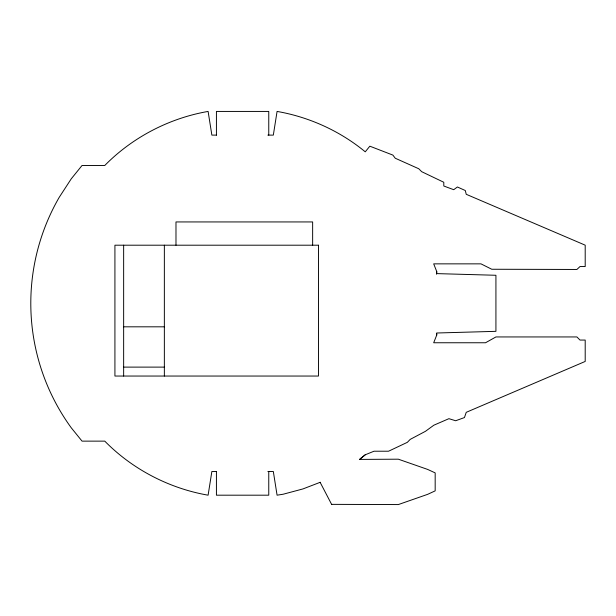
<?xml version="1.0" encoding="UTF-8"?>
<svg xmlns="http://www.w3.org/2000/svg" width="616" height="616" viewBox="0 0 616 616"><rect width="100%" height="100%" fill="white"/><g stroke="black" fill="none" stroke-linecap="round" stroke-linejoin="round"><path stroke-width="0.92" d="M436.444 274.212L436.736 271.541L433.687 263.856L480.965 263.856L491.76 269.254L576.899 269.462L580.01 266.551L585.2 266.551L585.2 245.168L466.243 194.302L465.288 190.521L457.403 186.987L453.715 189.697L443.797 186.009L443.797 182.274L421.698 171.695L418.765 168.753L395.256 158.235L392.877 155.093L369.831 146.184L365.25 151.829C340.07 131.031 309.24 117.025 277.077 111.427L273.327 135.112L267.868 135.112M436.736 271.541L436.736 273.612L495.926 275.275L495.926 331.339L436.736 333.002L436.736 335.081L433.687 342.758L485.539 342.758L495.926 336.944L576.899 336.944L580.01 340.063L585.2 340.063L585.2 361.446L466.243 412.32L464.449 417.556L455.671 420.751L448.91 418.68L433.864 425.194L425.463 431.3L410.225 439.377L407.33 442.342L388.557 451.212L374.02 451.212L365.25 454.785L360.206 458.882M359.551 459.405L398.329 459.19L427.673 469.43L435.173 472.895L435.173 490.867L427.673 494.332L398.329 504.573L331.847 504.358M359.821 459.19L365.25 454.785M320.135 482.328L331.724 504.573M320.251 482.282L302.91 488.942L283.175 494.225L277.077 495.187L273.327 471.502L267.868 471.502M216.57 135.112L211.865 135.112L208.108 111.427C169.238 118.187 132.44 137.314 104.774 165.481L82.043 165.481L71.248 178.825L59.167 197.413A211.912 211.912 0 0 0 31.963 281.173A211.658 211.658 0 0 0 71.256 427.797L82.043 441.133L104.774 441.133C132.432 469.3 169.238 488.442 208.108 495.187L211.865 471.502L216.57 471.502M123.647 326.819L164.356 326.819M123.647 367.113L164.356 367.113M436.544 333.302L436.736 335.081M312.643 245.199L312.643 221.937L175.984 221.937L175.984 245.199M268.761 135.112L268.761 111.427L216.424 111.427L216.424 135.112M268.761 471.502L268.761 495.187L216.424 495.187L216.424 471.502M164.356 245.199L164.356 376.045M123.647 245.199L123.647 376.045M318.464 245.199L114.922 245.199L114.922 376.045L318.464 376.045L318.464 245.199"/></g></svg>
